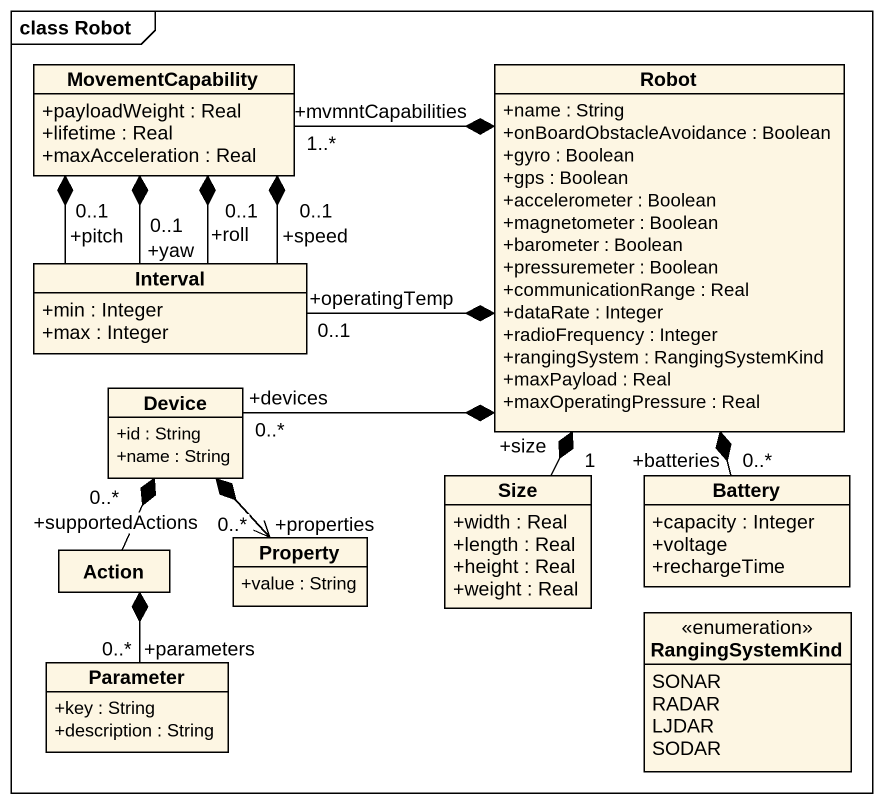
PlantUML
@startuml
mainframe class Robot
hide circle
hide empty members
skinparam classAttributeIconSize 0
class MovementCapability {
  +payloadWeight : Real
  +lifetime : Real
  +maxAcceleration : Real
}
class Robot {
  +name : String
  +onBoardObstacleAvoidance : Boolean
  +gyro : Boolean
  +gps : Boolean
  +accelerometer : Boolean
  +magnetometer : Boolean
  +barometer : Boolean
  +pressuremeter : Boolean
  +communicationRange : Real
  +dataRate : Integer
  +radioFrequency : Integer
  +rangingSystem : RangingSystemKind
  +maxPayload : Real
  +maxOperatingPressure : Real
}
class Interval {
  +min : Integer
  +max : Integer
}
class Device {
  +id : String
  +name : String
}
class Property {
  +value : String
}
class Size {
  +width : Real
  +length : Real
  +height : Real
  +weight : Real
}
class Battery {
  +capacity : Integer
  +voltage
  +rechargeTime
}
class "Action" as Action_
enum RangingSystemKind {
  SONAR
  RADAR
  LJDAR
  SODAR
}
class Parameter {
  +key : String
  +description : String
}
MovementCapability *-- "+speed\n0..1" Interval
MovementCapability *-- "+roll\n0..1" Interval
MovementCapability *-- "+pitch\n0..1" Interval
MovementCapability *-- "+yaw\n0..1" Interval
Robot *-left- "+mvmntCapabilities\n1..*" MovementCapability
Robot *-left- "+operatingTemp\n0..1" Interval
Robot *-left- "+devices\n0..*" Device
Robot *-- "+size\n1" Size
Robot *-- "+batteries\n0..*" Battery
Device *--> "+properties\n0..*" Property
Device *-- "+supportedActions\n0..*" Action_
Action_ *-- "+parameters\n0..*" Parameter
@enduml
